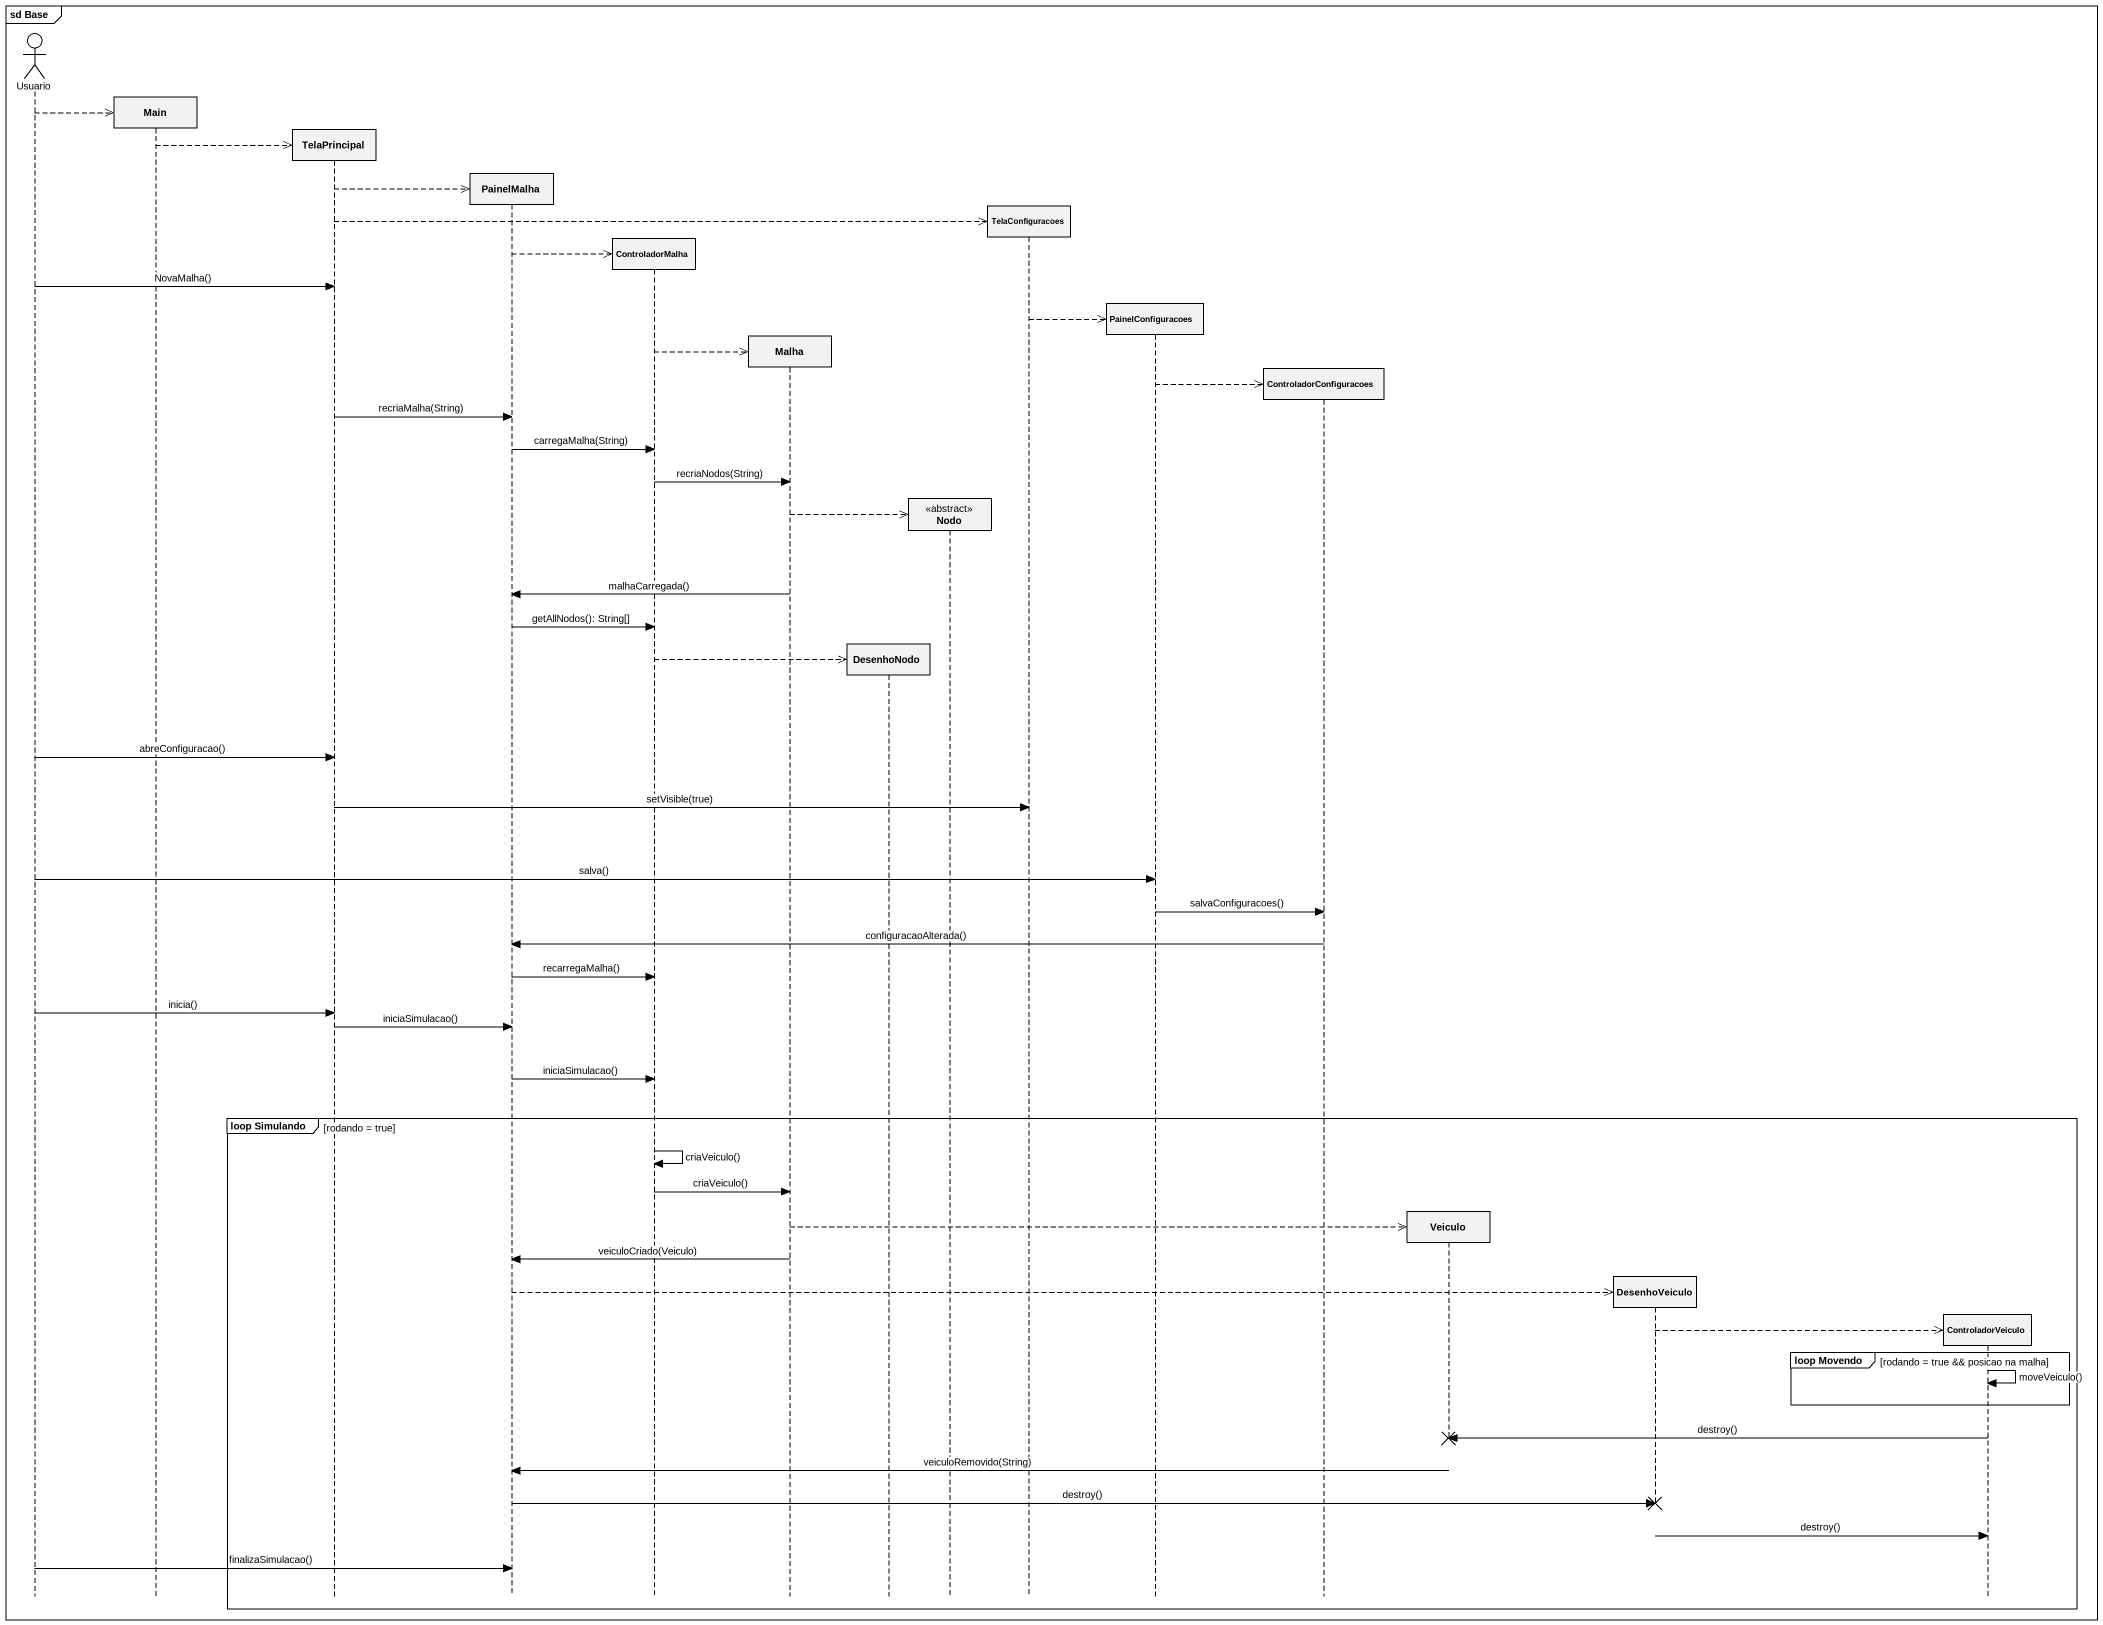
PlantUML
@startuml
mainframe sd Base
hide footbox
actor Usuario
participant Main
participant TelaPrincipal
participant PainelMalha
participant ControladorMalha
participant Malha
participant DesenhoNodo
participant Nodo <<abstract>>
participant TelaConfiguracoes
participant PainelConfiguracoes
participant ControladorConfiguracoes
participant Veiculo
participant DesenhoVeiculo
participant ControladorVeiculo

Usuario -->> Main **
Main -->> TelaPrincipal **
TelaPrincipal -->> PainelMalha **
TelaPrincipal -->> TelaConfiguracoes **
PainelMalha -->> ControladorMalha **
Usuario -> TelaPrincipal : NovaMalha()
TelaConfiguracoes -->> PainelConfiguracoes **
ControladorMalha -->> Malha **
PainelConfiguracoes -->> ControladorConfiguracoes **
TelaPrincipal -> PainelMalha : recriaMalha(String)
PainelMalha -> ControladorMalha : carregaMalha(String)
ControladorMalha -> Malha : recriaNodos(String)
Malha -->> Nodo **
Malha -> PainelMalha : malhaCarregada()
PainelMalha -> ControladorMalha : getAllNodos(): String[]
ControladorMalha -->> DesenhoNodo **
Usuario -> TelaPrincipal : abreConfiguracao()
TelaPrincipal -> TelaConfiguracoes : setVisible(true)
Usuario -> PainelConfiguracoes : salva()
PainelConfiguracoes -> ControladorConfiguracoes : salvaConfiguracoes()
ControladorConfiguracoes -> PainelMalha : configuracaoAlterada()
PainelMalha -> ControladorMalha : recarregaMalha()
Usuario -> TelaPrincipal : inicia()
TelaPrincipal -> PainelMalha : iniciaSimulacao()
PainelMalha -> ControladorMalha : iniciaSimulacao()
group loop Simulando [rodando = true]
  ControladorMalha -> ControladorMalha : criaVeiculo()
  ControladorMalha -> Malha : criaVeiculo()
  Malha -->> Veiculo **
  Malha -> PainelMalha : veiculoCriado(Veiculo)
  PainelMalha -->> DesenhoVeiculo **
  DesenhoVeiculo -->> ControladorVeiculo **
  group loop Movendo [rodando = true && posicao na malha]
    ControladorVeiculo -> ControladorVeiculo : moveVeiculo()
  end
  ControladorVeiculo -> Veiculo !! : destroy()
  Veiculo -> PainelMalha : veiculoRemovido(String)
  PainelMalha -> DesenhoVeiculo !! : destroy()
  DesenhoVeiculo -> ControladorVeiculo : destroy()
  Usuario -> PainelMalha : finalizaSimulacao()
end
@enduml
